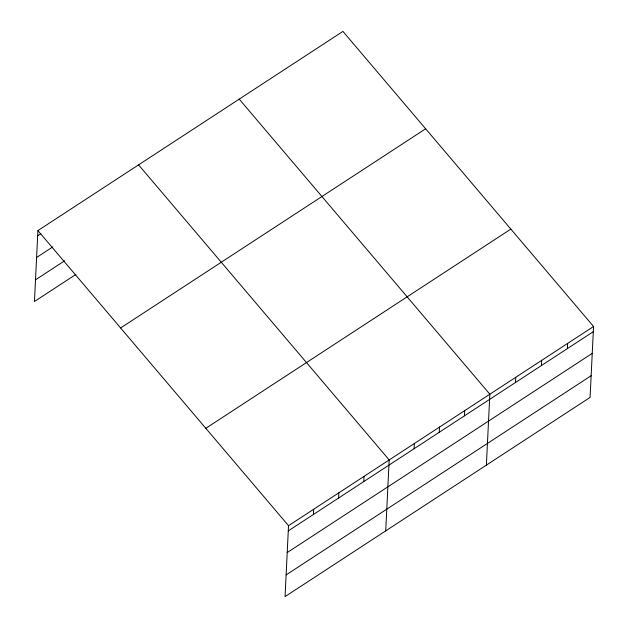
<?xml version="1.0" encoding="UTF-8"?>
<svg xmlns="http://www.w3.org/2000/svg" width="628" height="628" viewBox="0 0 628 628"><rect width="100%" height="100%" fill="white"/><g stroke="black" fill="none" stroke-linecap="round" stroke-linejoin="round"><path stroke-width="0.94" d="M37.916 230.594L288.527 525.683L285.065 596.6L590.085 397.406L593.554 326.489L342.935 31.4L37.916 230.594L34.446 301.511L75.847 274.475M313.443 514.45L313.694 509.253M338.602 498.02L338.861 492.815M363.769 481.582L364.02 476.385M385.718 530.864L389.187 459.947L138.576 164.866M414.095 448.714L414.354 443.517M439.262 432.284L439.514 427.079M464.43 415.846L464.681 410.649M486.378 465.128L489.848 394.211L239.229 99.13M515.517 382.483L515.769 377.279M541.446 365.551L541.697 360.354M567.374 348.619L567.626 343.422M37.664 235.798L40.906 233.679M36.605 257.48L52.838 246.883M35.506 279.829L64.731 260.746M120.615 327.973L425.643 128.779M205.827 428.304L510.847 229.11M288.527 525.683L593.554 326.489M288.276 530.888L593.295 331.686M287.216 552.569L592.235 353.376M286.125 574.91L591.144 375.717"/></g></svg>
